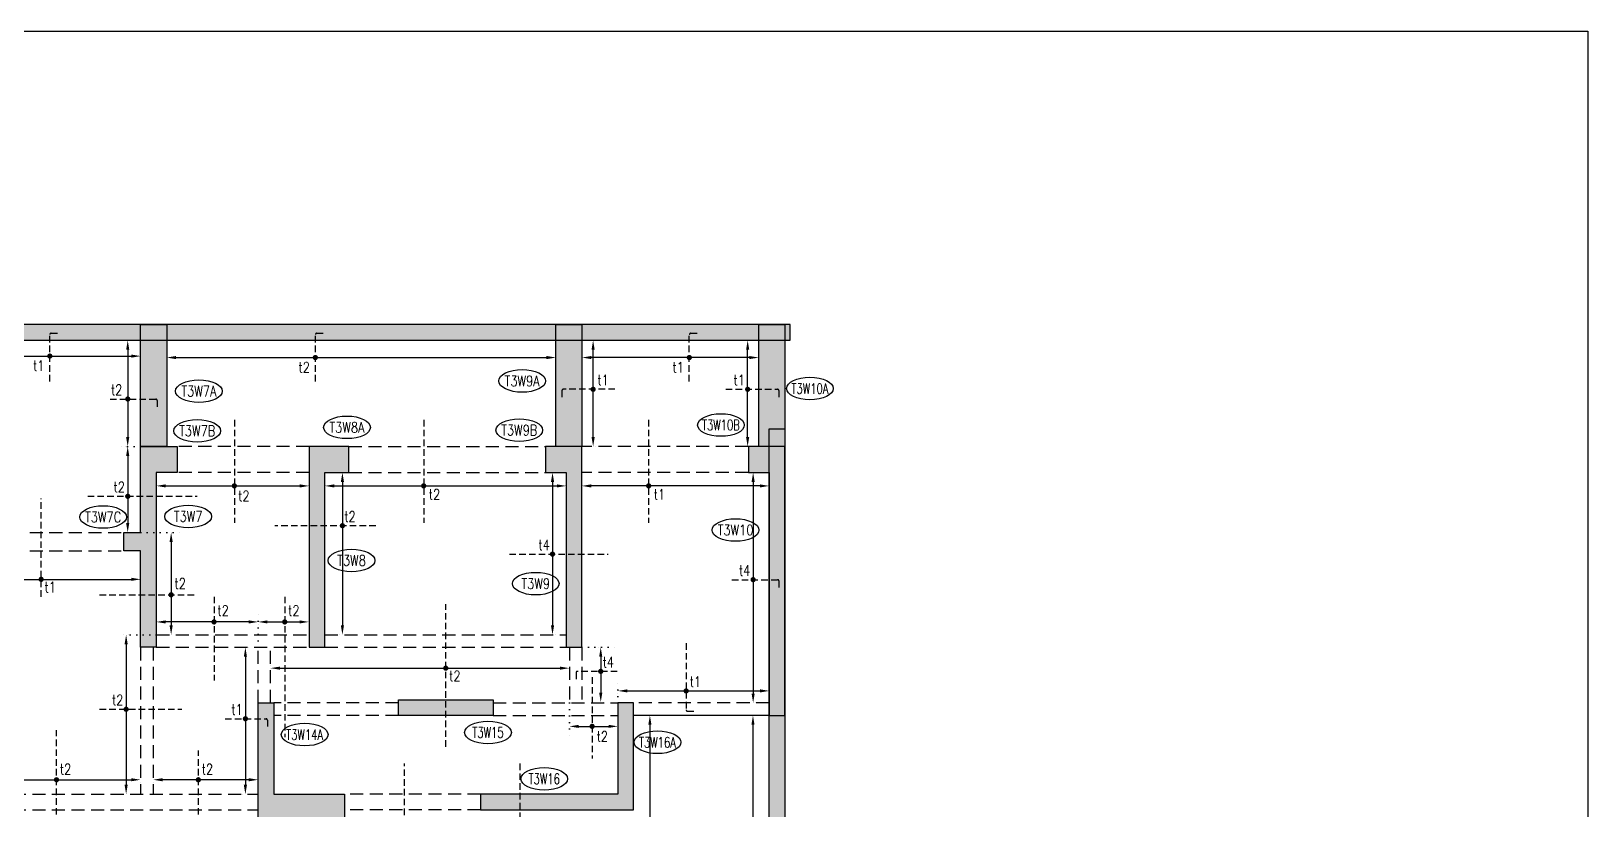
# Model space of a CAD drawing. Header units: millimetres. Extents: x 3096197 to 3311540, y 922944 to 989976.
# Drawn here: x 3134978 to 3164807, y 972487 to 987413 of the extents above; entities that cross this region are included whole.
import ezdxf
from ezdxf.enums import TextEntityAlignment as Align

# ---------------------------------------------------------------- set-up
doc = ezdxf.new("R2010")
doc.units = ezdxf.units.MM
doc.header["$LTSCALE"] = 100
doc.header["$MEASUREMENT"] = 0
doc.linetypes.add('DOT', pattern=[0.25, 0, -0.25])
doc.linetypes.add('HIDDEN', pattern=[0.375, 0.25, -0.125])
for name, color, linetype in [('bar text', 3, 'Continuous'), ('BEAM', 3, 'Continuous'), ('COL', 6, 'Continuous'), ('col solid', 20, 'Continuous'), ('COL-NO TOWR-T3', 8, 'Continuous'), ('DONUT', 9, 'Continuous'), ('DOTED LINE', 7, 'Continuous'), ('POD BEAM', 3, 'Continuous'), ('PODIUM COL', 6, 'Continuous'), ('REINF-RENGE', 9, 'Continuous'), ('RET. WALL', 6, 'Continuous'), ('TOP REINF.-Y DIR', 1, 'HIDDEN')]:
    doc.layers.add(name, color=color, linetype=linetype)
doc.layers.add('RET. WALL HATCH', color=40, linetype='Continuous', lineweight=15)
doc.styles.add('romance', font='romans.shx')
doc.styles.add('ROMANS', font='romans.shx', dxfattribs={"width": 0.8})
doc.styles.add('RS', font='romans.shx', dxfattribs={"width": 0.8})
doc.dimstyles.new('100T', dxfattribs={"dimtxt": 200, "dimasz": 180, "dimexe": 50, "dimexo": 50, "dimgap": 75, "dimtad": 1, "dimdec": 0, "dimzin": 0, "dimdsep": 46, "dimtxsty": 'romance', "dimcen": 0.09, "dimdle": 150, "dimclrd": 11, "dimclre": 11, "dimclrt": 2, "dimadec": 0, "dimazin": 0, "dimtfac": 1, "dimtdec": 0, "dimtofl": 0, "dimtmove": 0, "dimatfit": 3, "dimfxl": 1, "dimtolj": 1, "dimtzin": 0, "dimarcsym": 0})

# ---------------------------------------------------------------- blocks, each defined once
blk = doc.blocks.new('T3 TUMMY BASE')
at = {"layer": 'col solid'}
h = blk.add_hatch(color=8, dxfattribs=at)
h.dxf.hatch_style = 1
h.paths.add_polyline_path([(3137076, 979452), (3137076, 981787), (3137576, 981787), (3137576, 979452)])
h = blk.add_hatch(color=8, dxfattribs=at)
h.dxf.hatch_style = 1
h.paths.add_polyline_path([(3145032, 979452), (3145032, 981787), (3145532, 981787), (3145532, 979452)])
h = blk.add_hatch(color=8, dxfattribs=at)
h.dxf.hatch_style = 1
h.paths.add_polyline_path([(3148921, 979452), (3148921, 981787), (3149421, 981787), (3149421, 979452)])
h = blk.add_hatch(color=8, dxfattribs=at)
h.dxf.hatch_style = 1
h.paths.add_polyline_path([(3137376, 975602), (3137076, 975602), (3137076, 977452), (3136751, 977452), (3136751, 977802), (3137076, 977802), (3137076, 979452), (3137776, 979452), (3137776, 978952), (3137376, 978952)])
h = blk.add_hatch(color=8, dxfattribs=at)
h.dxf.hatch_style = 1
h.paths.add_polyline_path([(3140606, 975602), (3140606, 978952), (3141066, 978952), (3141066, 979452), (3140306, 979452), (3140306, 975602)])
h = blk.add_hatch(color=8, dxfattribs=at)
h.dxf.hatch_style = 1
h.paths.add_polyline_path([(3145531, 975602), (3145531, 979452), (3144831, 979452), (3144831, 978952), (3145231, 978952), (3145231, 975602)])
h = blk.add_hatch(color=8, dxfattribs=at)
h.dxf.hatch_style = 1
h.paths.add_polyline_path([(3149121, 978952), (3149121, 974297), (3149421, 974297), (3149421, 979452), (3148721, 979452), (3148721, 978952)])
h = blk.add_hatch(color=8, dxfattribs=at)
h.dxf.hatch_style = 1
h.paths.add_polyline_path([(3139626, 972787), (3140981, 972787), (3140981, 972137), (3139326, 972137), (3139326, 974537), (3139626, 974537)])
h = blk.add_hatch(color=8, dxfattribs=at)
h.dxf.hatch_style = 1
h.paths.add_polyline_path([(3142016, 974297), (3142016, 974597), (3143831, 974597), (3143831, 974297)])
h = blk.add_hatch(color=8, dxfattribs=at)
h.dxf.hatch_style = 1
h.paths.add_polyline_path([(3143591, 972487), (3146521, 972487), (3146521, 974537), (3146221, 974537), (3146221, 972787), (3143591, 972787)])
at = {"layer": 'RET. WALL HATCH'}
h = blk.add_hatch(color=8, dxfattribs=at)
h.dxf.hatch_style = 1
h.paths.add_polyline_path([(3149521, 981787), (3133876, 981787), (3133876, 981487), (3149521, 981487)])
h = blk.add_hatch(color=8, dxfattribs=at)
h.dxf.hatch_style = 1
h.paths.add_polyline_path([(3149421, 979787), (3149421, 961682), (3149121, 961682), (3149121, 979787)])
at = {"layer": 'BEAM', "color": 8, "linetype": 'HIDDEN', "ltscale": 10}
for p, q in [((3140306, 979452), (3137776, 979452, 0)), ((3141066, 979452, 0), (3144831, 979452, 0)), ((3148721, 979452, 0), (3145531, 979452, 0)), ((3140306, 978952), (3137776, 978952, 0)), ((3141066, 978952, 0), (3144831, 978952, 0)), ((3148721, 978952, 0), (3145531, 978952, 0)), ((3134201, 977802, 0), (3136751, 977802, 0)), ((3134201, 977452, 0), (3136751, 977452, 0)), ((3137376, 975842, 0), (3140306, 975842, 0)), ((3140606, 975842, 0), (3145231, 975842, 0)), ((3137076, 975602), (3137076, 972787, 0)), ((3137316, 975602), (3137316, 972787, 0)), ((3137376, 975602), (3140306, 975602)), ((3139326, 974537, 0), (3139326, 975602, 0)), ((3139566, 974537, 0), (3139566, 975602, 0)), ((3140606, 975602, 0), (3145232, 975602)), ((3145291, 975602, 0), (3145291, 974537, 0)), ((3145531, 975602, 0), (3145531, 974537, 0)), ((3142016, 974537, 0), (3139626, 974537)), ((3143831, 974537, 0), (3146221, 974537)), ((3149121, 974537, 0), (3146521, 974537, 0)), ((3142016, 974297, 0), (3139626, 974297, 0)), ((3143831, 974297, 0), (3146221, 974297, 0)), ((3133876, 972787, 0), (3139326, 972787, 0)), ((3143591, 972787, 0), (3140981, 972787, 0)), ((3133876, 972487, 0), (3139326, 972487, 0))]:
    blk.add_line(p, q, dxfattribs=at)
at = {"layer": 'BEAM', "color": 8}
blk.add_line((3149121, 974297, 0), (3146521, 974297, 0), dxfattribs=at)
at = {"layer": 'COL', "color": 8, "elevation": 0}
for points in [[(3137076, 979452), (3137076, 981787), (3137576, 981787), (3137576, 979452)], [(3145032, 979452), (3145032, 981787), (3145532, 981787), (3145532, 979452)]]:
    blk.add_lwpolyline(points, close=True, dxfattribs=at)
at = {"layer": 'COL', "color": 8}
for points in [[(3137376, 975602), (3137076, 975602), (3137076, 977452), (3136751, 977452), (3136751, 977802), (3137076, 977802), (3137076, 979452), (3137776, 979452), (3137776, 978952), (3137376, 978952)], [(3145531, 975602), (3145531, 979452), (3144831, 979452), (3144831, 978952), (3145231, 978952), (3145231, 975602)], [(3149121, 978952), (3149121, 974297), (3149421, 974297), (3149421, 979452), (3148721, 979452), (3148721, 978952)], [(3139626, 972787), (3140981, 972787), (3140981, 972137), (3139326, 972137), (3139326, 974537), (3139626, 974537)], [(3142016, 974297), (3142016, 974597), (3143831, 974597), (3143831, 974297)], [(3143591, 972487), (3146521, 972487), (3146521, 974537), (3146221, 974537), (3146221, 972787), (3143591, 972787)]]:
    blk.add_lwpolyline(points, close=True, dxfattribs=at)
blk.add_lwpolyline([(3140606, 975602), (3140606, 978952), (3141066, 978952), (3141066, 979452), (3140306, 979452), (3140306, 975602), (3140606, 975602)], dxfattribs=at)
at = {"layer": 'POD BEAM', "color": 8, "linetype": 'HIDDEN', "ltscale": 10}
blk.add_line((3143591, 972487, 0), (3140981, 972487, 0), dxfattribs=at)
at = {"layer": 'PODIUM COL', "color": 8, "elevation": 0}
blk.add_lwpolyline([(3148921, 979452), (3148921, 981787), (3149421, 981787), (3149421, 979452)], close=True, dxfattribs=at)
at = {"layer": 'RET. WALL', "color": 8, "elevation": 0}
for points in [[(3149521, 981787), (3133876, 981787), (3133876, 981487), (3149521, 981487)], [(3149421, 979787), (3149421, 961682), (3149121, 961682), (3149121, 979787)]]:
    blk.add_lwpolyline(points, close=True, dxfattribs=at)
blk = doc.blocks.new('*D2711')
at = {"layer": 'Defpoints', "color": 0, "ltscale": 15, "transparency": 16777216}
for p in [(3133876, 973064), (3137076, 973064), (3137076, 973064)]:
    blk.add_point(p, dxfattribs=at)
at = {"layer": 'REINF-RENGE', "color": 9, "lineweight": -2, "ltscale": 15, "transparency": 16777216}
for p, q in [((3134056, 973064), (3136896, 973064)), ((3133876, 973014), (3133876, 973014)), ((3137076, 973014), (3137076, 973014))]:
    blk.add_line(p, q, dxfattribs=at)
at = {"layer": 'REINF-RENGE', "color": 9, "ltscale": 15, "transparency": 16777216}
for points in [[(3134056, 973094), (3134056, 973034), (3133876, 973064)], [(3136896, 973094), (3136896, 973034), (3137076, 973064)]]:
    blk.add_solid(points, dxfattribs=at)
blk = doc.blocks.new('*D2713')
at = {"layer": 'Defpoints', "color": 0, "ltscale": 15, "transparency": 16777216}
for p in [(3136828, 979452, 0), (3136828, 977802, 0), (3136828, 977802)]:
    blk.add_point(p, dxfattribs=at)
at = {"layer": 'REINF-RENGE', "color": 9, "lineweight": -2, "ltscale": 15, "transparency": 16777216}
for p, q in [((3136778, 979452), (3136778, 979452)), ((3136828, 979272), (3136828, 977982)), ((3136778, 977802), (3136778, 977802))]:
    blk.add_line(p, q, dxfattribs=at)
at = {"layer": 'REINF-RENGE', "color": 9, "ltscale": 15, "transparency": 16777216}
for points in [[(3136798, 979272), (3136858, 979272), (3136828, 979452)], [(3136798, 977982), (3136858, 977982), (3136828, 977802)]]:
    blk.add_solid(points, dxfattribs=at)
blk = doc.blocks.new('*D2714')
at = {"layer": 'Defpoints', "color": 0, "ltscale": 15, "transparency": 16777216}
for p in [(3136828, 981487), (3136828, 979452, 0), (3136828, 979452)]:
    blk.add_point(p, dxfattribs=at)
at = {"layer": 'REINF-RENGE', "color": 9, "lineweight": -2, "ltscale": 15, "transparency": 16777216}
for p, q in [((3136778, 981487), (3136778, 981487)), ((3136828, 981307), (3136828, 979632)), ((3136778, 979452), (3136778, 979452))]:
    blk.add_line(p, q, dxfattribs=at)
at = {"layer": 'REINF-RENGE', "color": 9, "ltscale": 15, "transparency": 16777216}
for points in [[(3136798, 981307), (3136858, 981307), (3136828, 981487)], [(3136798, 979632), (3136858, 979632), (3136828, 979452)]]:
    blk.add_solid(points, dxfattribs=at)
blk = doc.blocks.new('*D2715')
at = {"layer": 'Defpoints', "color": 0, "ltscale": 15, "transparency": 16777216}
for p in [(3133876, 981184), (3137076, 981184), (3137076, 981184)]:
    blk.add_point(p, dxfattribs=at)
at = {"layer": 'REINF-RENGE', "color": 9, "lineweight": -2, "ltscale": 15, "transparency": 16777216}
for p, q in [((3133876, 981134), (3133876, 981134)), ((3134056, 981184), (3136896, 981184)), ((3137076, 981134), (3137076, 981134))]:
    blk.add_line(p, q, dxfattribs=at)
at = {"layer": 'REINF-RENGE', "color": 9, "ltscale": 15, "transparency": 16777216}
for points in [[(3134056, 981214), (3134056, 981154), (3133876, 981184)], [(3136896, 981214), (3136896, 981154), (3137076, 981184)]]:
    blk.add_solid(points, dxfattribs=at)
blk = doc.blocks.new('*D2716')
at = {"layer": 'Defpoints', "color": 0, "ltscale": 15, "transparency": 16777216}
for p in [(3137576, 981156), (3145032, 981156), (3145032, 981156)]:
    blk.add_point(p, dxfattribs=at)
at = {"layer": 'REINF-RENGE', "color": 9, "lineweight": -2, "ltscale": 15, "transparency": 16777216}
for p, q in [((3137756, 981156), (3144852, 981156)), ((3145032, 981106), (3145032, 981106))]:
    blk.add_line(p, q, dxfattribs=at)
at = {"layer": 'REINF-RENGE', "color": 9, "ltscale": 15, "transparency": 16777216}
for points in [[(3137756, 981186), (3137756, 981126), (3137576, 981156)], [(3144852, 981186), (3144852, 981126), (3145032, 981156)]]:
    blk.add_solid(points, dxfattribs=at)
blk = doc.blocks.new('*D2717')
at = {"layer": 'Defpoints', "color": 0, "ltscale": 15, "transparency": 16777216}
for p in [(3137376, 978696), (3140306, 978700), (3140306, 978696)]:
    blk.add_point(p, dxfattribs=at)
at = {"layer": 'REINF-RENGE', "color": 9, "lineweight": -2, "ltscale": 15, "transparency": 16777216}
for p, q in [((3137556, 978696), (3140126, 978696)), ((3140306, 978650), (3140306, 978646))]:
    blk.add_line(p, q, dxfattribs=at)
at = {"layer": 'REINF-RENGE', "color": 9, "ltscale": 15, "transparency": 16777216}
for points in [[(3137556, 978726), (3137556, 978666), (3137376, 978696)], [(3140126, 978726), (3140126, 978666), (3140306, 978696)]]:
    blk.add_solid(points, dxfattribs=at)
blk = doc.blocks.new('*D2718')
at = {"layer": 'Defpoints', "color": 0, "ltscale": 15, "transparency": 16777216}
for p in [(3140606, 978696), (3145231, 978697), (3145231, 978696)]:
    blk.add_point(p, dxfattribs=at)
at = {"layer": 'REINF-RENGE', "color": 9, "lineweight": -2, "ltscale": 15, "transparency": 16777216}
for p, q in [((3140786, 978696), (3145051, 978696)), ((3145231, 978647), (3145231, 978646))]:
    blk.add_line(p, q, dxfattribs=at)
at = {"layer": 'REINF-RENGE', "color": 9, "ltscale": 15, "transparency": 16777216}
for points in [[(3140786, 978726), (3140786, 978666), (3140606, 978696)], [(3145051, 978726), (3145051, 978666), (3145231, 978696)]]:
    blk.add_solid(points, dxfattribs=at)
blk = doc.blocks.new('*D2744')
at = {"layer": 'Defpoints', "color": 0, "ltscale": 15, "transparency": 16777216}
for p in [(3148812, 978952, 0), (3148812, 974537, 0), (3148812, 974537)]:
    blk.add_point(p, dxfattribs=at)
at = {"layer": 'REINF-RENGE', "color": 9, "lineweight": -2, "ltscale": 15, "transparency": 16777216}
for p, q in [((3148762, 978952), (3148762, 978952)), ((3148812, 978772), (3148812, 974717)), ((3148862, 974537), (3148862, 974537))]:
    blk.add_line(p, q, dxfattribs=at)
at = {"layer": 'REINF-RENGE', "color": 9, "ltscale": 15, "transparency": 16777216}
for points in [[(3148782, 978772), (3148842, 978772), (3148812, 978952)], [(3148782, 974717), (3148842, 974717), (3148812, 974537)]]:
    blk.add_solid(points, dxfattribs=at)
blk = doc.blocks.new('*D2745')
at = {"layer": 'Defpoints', "color": 0, "ltscale": 15, "transparency": 16777216}
for p in [(3144968, 978952, 0), (3144968, 975842, 0), (3144968, 975842)]:
    blk.add_point(p, dxfattribs=at)
at = {"layer": 'REINF-RENGE', "color": 9, "lineweight": -2, "ltscale": 15, "transparency": 16777216}
for p, q in [((3144918, 978952), (3144918, 978952)), ((3144968, 978772), (3144968, 976022)), ((3145018, 975842), (3145018, 975842))]:
    blk.add_line(p, q, dxfattribs=at)
at = {"layer": 'REINF-RENGE', "color": 9, "ltscale": 15, "transparency": 16777216}
for points in [[(3144938, 978772), (3144998, 978772), (3144968, 978952)], [(3144938, 976022), (3144998, 976022), (3144968, 975842)]]:
    blk.add_solid(points, dxfattribs=at)
blk = doc.blocks.new('*D2746')
at = {"layer": 'Defpoints', "color": 0, "ltscale": 15, "transparency": 16777216}
for p in [(3140942, 978952, 0), (3140942, 975842, 0), (3140942, 975842)]:
    blk.add_point(p, dxfattribs=at)
at = {"layer": 'REINF-RENGE', "color": 9, "lineweight": -2, "ltscale": 15, "transparency": 16777216}
for p, q in [((3140942, 978772), (3140942, 976022)), ((3140992, 978952), (3140992, 978952)), ((3140892, 975842), (3140892, 975842))]:
    blk.add_line(p, q, dxfattribs=at)
at = {"layer": 'REINF-RENGE', "color": 9, "ltscale": 15, "transparency": 16777216}
for points in [[(3140912, 978772), (3140972, 978772), (3140942, 978952)], [(3140912, 976022), (3140972, 976022), (3140942, 975842)]]:
    blk.add_solid(points, dxfattribs=at)
blk = doc.blocks.new('*D2747')
at = {"layer": 'Defpoints', "color": 0, "ltscale": 15, "transparency": 16777216}
for p in [(3133876, 976905, 1), (3137076, 976905), (3137076, 976905)]:
    blk.add_point(p, dxfattribs=at)
at = {"layer": 'REINF-RENGE', "color": 9, "lineweight": -2, "ltscale": 15, "transparency": 16777216}
for p, q in [((3133876, 976955), (3133876, 976955)), ((3134056, 976905), (3136896, 976905))]:
    blk.add_line(p, q, dxfattribs=at)
at = {"layer": 'REINF-RENGE', "color": 9, "ltscale": 15, "transparency": 16777216}
for points in [[(3134056, 976935), (3134056, 976875), (3133876, 976905)], [(3136896, 976935), (3136896, 976875), (3137076, 976905)]]:
    blk.add_solid(points, dxfattribs=at)
blk = doc.blocks.new('*D2748')
at = {"layer": 'Defpoints', "color": 0, "transparency": 16777216}
for p in [(3139566, 975203), (3145291, 975203), (3145291, 975203)]:
    blk.add_point(p, dxfattribs=at)
at = {"layer": 'REINF-RENGE', "color": 9, "lineweight": -2, "ltscale": 15, "transparency": 16777216}
for p, q in [((3139566, 975253), (3139566, 975253)), ((3139746, 975203), (3145111, 975203)), ((3145291, 975153), (3145291, 975153))]:
    blk.add_line(p, q, dxfattribs=at)
at = {"layer": 'REINF-RENGE', "color": 9, "transparency": 16777216}
for points in [[(3139746, 975233), (3139746, 975173), (3139566, 975203)], [(3145111, 975173), (3145111, 975233), (3145291, 975203)]]:
    blk.add_solid(points, dxfattribs=at)
blk = doc.blocks.new('*D2749')
at = {"layer": 'Defpoints', "color": 0, "ltscale": 15, "transparency": 16777216}
for p in [(3145892, 975602, 0), (3145892, 974552, 0), (3145892, 974552)]:
    blk.add_point(p, dxfattribs=at)
at = {"layer": 'REINF-RENGE', "color": 9, "lineweight": -2, "ltscale": 15, "transparency": 16777216}
for p, q in [((3145842, 975602), (3145842, 975602)), ((3145892, 975422), (3145892, 974732)), ((3145942, 974552), (3145942, 974552))]:
    blk.add_line(p, q, dxfattribs=at)
at = {"layer": 'REINF-RENGE', "color": 9, "ltscale": 15, "transparency": 16777216}
for points in [[(3145862, 975422), (3145922, 975422), (3145892, 975602)], [(3145862, 974732), (3145922, 974732), (3145892, 974552)]]:
    blk.add_solid(points, dxfattribs=at)
blk = doc.blocks.new('*D2751')
at = {"layer": 'Defpoints', "color": 0, "ltscale": 15, "transparency": 16777216}
for p in [(3139083, 975602, 0), (3139083, 972787, 0), (3139083, 972787)]:
    blk.add_point(p, dxfattribs=at)
at = {"layer": 'REINF-RENGE', "color": 9, "lineweight": -2, "ltscale": 15, "transparency": 16777216}
for p, q in [((3139083, 975422), (3139083, 972967)), ((3139133, 975602), (3139133, 975602)), ((3139033, 972787), (3139033, 972787))]:
    blk.add_line(p, q, dxfattribs=at)
at = {"layer": 'REINF-RENGE', "color": 9, "ltscale": 15, "transparency": 16777216}
for points in [[(3139053, 975422), (3139113, 975422), (3139083, 975602)], [(3139053, 972967), (3139113, 972967), (3139083, 972787)]]:
    blk.add_solid(points, dxfattribs=at)
blk = doc.blocks.new('*D2752')
at = {"layer": 'Defpoints', "color": 0, "ltscale": 15, "transparency": 16777216}
for p in [(3137316, 973064), (3137316, 973064), (3139326, 973064)]:
    blk.add_point(p, dxfattribs=at)
at = {"layer": 'REINF-RENGE', "color": 9, "lineweight": -2, "ltscale": 15, "transparency": 16777216}
for p, q in [((3139146, 973064), (3137496, 973064)), ((3137316, 973014), (3137316, 973014)), ((3139326, 973014), (3139326, 973014))]:
    blk.add_line(p, q, dxfattribs=at)
at = {"layer": 'REINF-RENGE', "color": 9, "ltscale": 15, "transparency": 16777216}
for points in [[(3137496, 973094), (3137496, 973034), (3137316, 973064)], [(3139146, 973094), (3139146, 973034), (3139326, 973064)]]:
    blk.add_solid(points, dxfattribs=at)
blk = doc.blocks.new('*D2753')
at = {"layer": 'Defpoints', "color": 0, "ltscale": 15, "transparency": 16777216}
for p in [(3136798, 975842, 0), (3136798, 972787, 0), (3136798, 972787)]:
    blk.add_point(p, dxfattribs=at)
at = {"layer": 'REINF-RENGE', "color": 9, "lineweight": -2, "ltscale": 15, "transparency": 16777216}
for p, q in [((3136848, 975842), (3136848, 975842)), ((3136798, 975662), (3136798, 972967)), ((3136748, 972787), (3136748, 972787))]:
    blk.add_line(p, q, dxfattribs=at)
at = {"layer": 'REINF-RENGE', "color": 9, "ltscale": 15, "transparency": 16777216}
for points in [[(3136768, 975662), (3136828, 975662), (3136798, 975842)], [(3136768, 972967), (3136828, 972967), (3136798, 972787)]]:
    blk.add_solid(points, dxfattribs=at)
blk = doc.blocks.new('*D2754')
at = {"layer": 'Defpoints', "color": 0, "ltscale": 15, "transparency": 16777216}
for p in [(3137660, 977802, 0), (3137660, 975842, 0), (3137660, 975842)]:
    blk.add_point(p, dxfattribs=at)
at = {"layer": 'REINF-RENGE', "color": 9, "lineweight": -2, "ltscale": 15, "transparency": 16777216}
for p, q in [((3137660, 977622), (3137660, 976022)), ((3137710, 977802), (3137710, 977802)), ((3137610, 975842), (3137610, 975842))]:
    blk.add_line(p, q, dxfattribs=at)
at = {"layer": 'REINF-RENGE', "color": 9, "ltscale": 15, "transparency": 16777216}
for points in [[(3137630, 977622), (3137690, 977622), (3137660, 977802)], [(3137630, 976022), (3137690, 976022), (3137660, 975842)]]:
    blk.add_solid(points, dxfattribs=at)
blk = doc.blocks.new('*D2755')
at = {"layer": 'Defpoints', "color": 0, "ltscale": 15, "transparency": 16777216}
for p in [(3137376, 976089), (3137376, 976089), (3139326, 976089)]:
    blk.add_point(p, dxfattribs=at)
at = {"layer": 'REINF-RENGE', "color": 9, "lineweight": -2, "ltscale": 15, "transparency": 16777216}
for p, q in [((3137376, 976039), (3137376, 976039)), ((3139146, 976089), (3137556, 976089)), ((3139326, 976039), (3139326, 976039))]:
    blk.add_line(p, q, dxfattribs=at)
at = {"layer": 'REINF-RENGE', "color": 9, "ltscale": 15, "transparency": 16777216}
for points in [[(3137556, 976119), (3137556, 976059), (3137376, 976089)], [(3139146, 976119), (3139146, 976059), (3139326, 976089)]]:
    blk.add_solid(points, dxfattribs=at)
blk = doc.blocks.new('*D2756')
at = {"layer": 'Defpoints', "color": 0, "ltscale": 15, "transparency": 16777216}
for p in [(3139326, 976089), (3140301, 976089), (3140301, 976089)]:
    blk.add_point(p, dxfattribs=at)
at = {"layer": 'REINF-RENGE', "color": 9, "lineweight": -2, "ltscale": 15, "transparency": 16777216}
for p, q in [((3139326, 976039), (3139326, 976039)), ((3139506, 976089), (3140121, 976089)), ((3140301, 976039), (3140301, 976039))]:
    blk.add_line(p, q, dxfattribs=at)
at = {"layer": 'REINF-RENGE', "color": 9, "ltscale": 15, "transparency": 16777216}
for points in [[(3139506, 976119), (3139506, 976059), (3139326, 976089)], [(3140121, 976119), (3140121, 976059), (3140301, 976089)]]:
    blk.add_solid(points, dxfattribs=at)
blk = doc.blocks.new('*D2757')
at = {"layer": 'Defpoints', "color": 0, "ltscale": 15, "transparency": 16777216}
for p in [(3145532, 981156), (3145532, 981156), (3148921, 981156)]:
    blk.add_point(p, dxfattribs=at)
at = {"layer": 'REINF-RENGE', "color": 9, "lineweight": -2, "ltscale": 15, "transparency": 16777216}
for p, q in [((3145532, 981106), (3145532, 981106)), ((3148741, 981156), (3145712, 981156)), ((3148921, 981106), (3148921, 981106))]:
    blk.add_line(p, q, dxfattribs=at)
at = {"layer": 'REINF-RENGE', "color": 9, "ltscale": 15, "transparency": 16777216}
for points in [[(3145712, 981186), (3145712, 981126), (3145532, 981156)], [(3148741, 981186), (3148741, 981126), (3148921, 981156)]]:
    blk.add_solid(points, dxfattribs=at)
blk = doc.blocks.new('*D2758')
at = {"layer": 'Defpoints', "color": 0, "ltscale": 15, "transparency": 16777216}
for p in [(3145531, 978697), (3145531, 978696), (3149121, 978696)]:
    blk.add_point(p, dxfattribs=at)
at = {"layer": 'REINF-RENGE', "color": 9, "lineweight": -2, "ltscale": 15, "transparency": 16777216}
for p, q in [((3145531, 978647), (3145531, 978646)), ((3148941, 978696), (3145711, 978696)), ((3149121, 978646), (3149121, 978646))]:
    blk.add_line(p, q, dxfattribs=at)
at = {"layer": 'REINF-RENGE', "color": 9, "ltscale": 15, "transparency": 16777216}
for points in [[(3145711, 978726), (3145711, 978666), (3145531, 978696)], [(3148941, 978726), (3148941, 978666), (3149121, 978696)]]:
    blk.add_solid(points, dxfattribs=at)
blk = doc.blocks.new('*D2759')
at = {"layer": 'Defpoints', "color": 0, "ltscale": 15, "transparency": 16777216}
for p in [(3146221, 974767), (3149121, 974767), (3149121, 974767)]:
    blk.add_point(p, dxfattribs=at)
at = {"layer": 'REINF-RENGE', "color": 9, "lineweight": -2, "ltscale": 15, "transparency": 16777216}
for p, q in [((3146221, 974717), (3146221, 974717)), ((3146401, 974767), (3148941, 974767)), ((3149121, 974817), (3149121, 974817))]:
    blk.add_line(p, q, dxfattribs=at)
at = {"layer": 'REINF-RENGE', "color": 9, "ltscale": 15, "transparency": 16777216}
for points in [[(3146401, 974797), (3146401, 974737), (3146221, 974767)], [(3148941, 974797), (3148941, 974737), (3149121, 974767)]]:
    blk.add_solid(points, dxfattribs=at)
blk = doc.blocks.new('*D2760')
at = {"layer": 'Defpoints', "color": 0, "ltscale": 15, "transparency": 16777216}
for p in [(3145291, 974087), (3146221, 974087), (3146221, 974087)]:
    blk.add_point(p, dxfattribs=at)
at = {"layer": 'REINF-RENGE', "color": 9, "lineweight": -2, "ltscale": 15, "transparency": 16777216}
for p, q in [((3145291, 974137), (3145291, 974137)), ((3145471, 974087), (3146041, 974087)), ((3146221, 974137), (3146221, 974137))]:
    blk.add_line(p, q, dxfattribs=at)
at = {"layer": 'REINF-RENGE', "color": 9, "ltscale": 15, "transparency": 16777216}
for points in [[(3145471, 974117), (3145471, 974057), (3145291, 974087)], [(3146041, 974117), (3146041, 974057), (3146221, 974087)]]:
    blk.add_solid(points, dxfattribs=at)
blk = doc.blocks.new('*D2761')
at = {"layer": 'Defpoints', "color": 0, "ltscale": 15, "transparency": 16777216}
for p in [(3146834, 974297, 0), (3146834, 971186, 0), (3146834, 971186)]:
    blk.add_point(p, dxfattribs=at)
at = {"layer": 'REINF-RENGE', "color": 9, "lineweight": -2, "ltscale": 15, "transparency": 16777216}
for p, q in [((3146884, 974297), (3146884, 974297)), ((3146834, 974117), (3146834, 971366)), ((3146884, 971186), (3146884, 971186))]:
    blk.add_line(p, q, dxfattribs=at)
at = {"layer": 'REINF-RENGE', "color": 9, "ltscale": 15, "transparency": 16777216}
for points in [[(3146804, 974117), (3146864, 974117), (3146834, 974297)], [(3146804, 971366), (3146864, 971366), (3146834, 971186)]]:
    blk.add_solid(points, dxfattribs=at)
blk = doc.blocks.new('*D2768')
at = {"layer": 'Defpoints', "color": 0, "ltscale": 15, "transparency": 16777216}
for p in [(3148809, 974297, 0), (3148809, 965637, 0), (3148809, 965637)]:
    blk.add_point(p, dxfattribs=at)
at = {"layer": 'REINF-RENGE', "color": 9, "lineweight": -2, "ltscale": 15, "transparency": 16777216}
for p, q in [((3148759, 974297), (3148759, 974297)), ((3148809, 974117), (3148809, 965817)), ((3148859, 965637), (3148859, 965637))]:
    blk.add_line(p, q, dxfattribs=at)
at = {"layer": 'REINF-RENGE', "color": 9, "ltscale": 15, "transparency": 16777216}
for points in [[(3148779, 974117), (3148839, 974117), (3148809, 974297)], [(3148779, 965817), (3148839, 965817), (3148809, 965637)]]:
    blk.add_solid(points, dxfattribs=at)
blk = doc.blocks.new('A$C08c7907b')
at = {"layer": 'COL-NO TOWR-T3', "color": 8}
blk.add_ellipse((-503, 194, 0), major_axis=(448, 0), ratio=0.482829, dxfattribs=at)
at = {"layer": 'COL-NO TOWR-T3', "color": 3, "style": 'ROMANS', "width": 0.8}
blk.add_attdef('12345', text='', height=200, dxfattribs=at).set_placement((-503, 194, 0), align=Align.MIDDLE_CENTER)
blk = doc.blocks.new('*D2792')
at = {"layer": 'Defpoints', "color": 0, "ltscale": 15, "transparency": 16777216}
for p in [(3148707, 981487, 0), (3148707, 981487), (3148707, 979452, 0)]:
    blk.add_point(p, dxfattribs=at)
at = {"layer": 'REINF-RENGE', "color": 9, "lineweight": -2, "ltscale": 15, "transparency": 16777216}
for p, q in [((3148657, 981487), (3148657, 981487)), ((3148707, 979632), (3148707, 981307)), ((3148657, 979452), (3148657, 979452))]:
    blk.add_line(p, q, dxfattribs=at)
at = {"layer": 'REINF-RENGE', "color": 9, "ltscale": 15, "transparency": 16777216}
for points in [[(3148677, 981307), (3148737, 981307), (3148707, 981487)], [(3148677, 979632), (3148737, 979632), (3148707, 979452)]]:
    blk.add_solid(points, dxfattribs=at)
blk = doc.blocks.new('*D2793')
at = {"layer": 'Defpoints', "color": 0, "ltscale": 15, "transparency": 16777216}
for p in [(3145746, 981487, 0), (3145746, 981487), (3145746, 979452, 0)]:
    blk.add_point(p, dxfattribs=at)
at = {"layer": 'REINF-RENGE', "color": 9, "lineweight": -2, "ltscale": 15, "transparency": 16777216}
for p, q in [((3145796, 981487), (3145796, 981487)), ((3145746, 979632), (3145746, 981307)), ((3145796, 979452), (3145796, 979452))]:
    blk.add_line(p, q, dxfattribs=at)
at = {"layer": 'REINF-RENGE', "color": 9, "ltscale": 15, "transparency": 16777216}
for points in [[(3145716, 981307), (3145776, 981307), (3145746, 981487)], [(3145716, 979632), (3145776, 979632), (3145746, 979452)]]:
    blk.add_solid(points, dxfattribs=at)

msp = doc.modelspace()

# ---------------------------------------------------------------- linework, layer by layer
at = {"layer": 'DONUT', "const_width": 50}
for points, elevation in [([(3135335.9, 981159.3, 1), (3135335.9, 981209.3, 1)], 0.2), ([(3140423.4, 981131.5, 1), (3140423.4, 981181.5, 1)], 0.4), ([(3147589.5, 981131.5, 1), (3147589.5, 981181.5, 1)], 0.4), ([(3145770.9, 980547.2, -1), (3145720.9, 980547.2, -1)], -0.5), ([(3148682, 980547.2, 1), (3148732, 980547.2, 1)], -0.5), ([(3136803.4, 980361, 1), (3136853.4, 980361, 1)], -1.9), ([(3138871.4, 978721.4, -1), (3138871.4, 978671.4, -1)], 0.5), ([(3142499.2, 978721.4, -1), (3142499.2, 978671.4, -1)], 0.5), ([(3146809.8, 978721.4, -1), (3146809.8, 978671.4, -1)], 0.5), ([(3136803.4, 978496.7, 1), (3136853.4, 978496.7, 1)], -1.5), ([(3140966.7, 977933.1, -1), (3140916.7, 977933.1, -1)], -0.5), ([(3144942.7, 977388.5, 1), (3144992.7, 977388.5, 1)], 0.3), ([(3135169.7, 976880.3, 1), (3135169.7, 976930.3, 1)], -0.5), ([(3148786.7, 976898.4, 1), (3148836.7, 976898.4, 1)], -0.5), ([(3137660.4, 976583.5, 1), (3137660.4, 976633.5, 1)], -0.5), ([(3142922.4, 975177.6, 1), (3142922.4, 975227.6, 1)], -0.5), ([(3145916.6, 975141.3, -1), (3145866.6, 975141.3, -1)], -0.5), ([(3147528.5, 974791.6, -1), (3147528.5, 974741.6, -1)], 0.6), ([(3136772.6, 974415.3, 1), (3136822.6, 974415.3, 1)], 0), ([(3139058.1, 974233.3, 1), (3139108.1, 974233.3, 1)], 0.7), ([(3135463.7, 973038.8, 1), (3135463.7, 973088.8, 1)], 1.2), ([(3138181.3, 973038.8, 1), (3138181.3, 973088.8, 1)], 1.2)]:
    msp.add_lwpolyline(points, format="xyb", close=True, dxfattribs=dict(at, elevation=elevation))
for points in [[(3138482.3, 976063.8, 1), (3138482.3, 976113.8, 1)], [(3139837.1, 976063.8, 1), (3139837.1, 976113.8, 1)], [(3145752.4, 974087.5, -1), (3145702.4, 974087.5, -1)]]:
    msp.add_lwpolyline(points, format="xyb", close=True, dxfattribs=at)
at = {"layer": 'DOTED LINE', "linetype": 'DOT', "ltscale": 5}
for p, q in [((3137576.4, 979452.2), (3136577.4, 979452.2)), ((3137076.4, 977802.2), (3137842.6, 977802.2)), ((3139326.3, 975602.2, 0.3), (3139326.3, 976252.7, 0.3)), ((3137376.3, 975842.2), (3136715.5, 975842.2)), ((3145531.3, 975602.2), (3146169.5, 975602.2)), ((3146221.3, 974537.2), (3146221.3, 974939.9)), ((3145291.3, 974537.2, 0.3), (3145291.3, 973874.4, 0.3))]:
    msp.add_line(p, q, dxfattribs=at)
at = {"layer": 'RET. WALL'}
msp.add_lwpolyline([(3096196.7, 987412.6), (3164806.8, 987412.6), (3164806.8, 930706.9), (3096196.7, 930706.9)], close=True, dxfattribs=at)
at = {"layer": 'TOP REINF.-Y DIR', "ltscale": 5}
msp.add_line((3144344.3, 973373.8), (3144344.3, 969982), dxfattribs=at)
for points, elevation in [([(3135335.9, 980697.3), (3135335.9, 981596.1, -0.4142136), (3135360.9, 981621.1), (3135485.9, 981621.1)], 0.2), ([(3140423.4, 980697.3), (3140423.4, 981596.1, -0.4142136), (3140448.4, 981621.1), (3140573.4, 981621.1)], 0.4), ([(3147589.5, 980697.3), (3147589.5, 981596.1, -0.4142136), (3147614.5, 981621.1), (3147739.5, 981621.1)], 0.4), ([(3146164.7, 980547.2), (3145172.5, 980547.2, 0.4142136), (3145147.5, 980522.2), (3145147.5, 980397.2)], -0.5), ([(3148288.2, 980547.2), (3149280.4, 980547.2, -0.4142136), (3149305.4, 980522.2), (3149305.4, 980397.2)], -0.5), ([(3136490, 980361), (3137365.4, 980361, -0.4142136), (3137390.4, 980336), (3137390.4, 980211)], -1.9), ([(3148405, 976898.4), (3149280.4, 976898.4, -0.4142136), (3149305.4, 976873.4), (3149305.4, 976748.4)], -0.5), ([(3147528.5, 975680.6), (3147528.5, 974404.5, 0.4142136), (3147553.5, 974379.5), (3147678.5, 974379.5)], 0.2), ([(3146207.3, 975141.3), (3145444.1, 975141.3, 0.4142136), (3145419.1, 975116.3), (3145419.1, 974991.3)], -0.5), ([(3138693.3, 974233.3), (3139478.6, 974233.3, -0.4142136), (3139503.6, 974208.3), (3139503.6, 974083.3)], 0.7)]:
    msp.add_lwpolyline(points, format="xyb", dxfattribs=dict(at, elevation=elevation))
for points, elevation in [([(3138871.4, 979960), (3138871.4, 977986.2)], 0.5), ([(3142499.2, 979960), (3142499.2, 977986.2)], 0.5), ([(3146809.8, 979960), (3146809.8, 977986.2)], 0.5), ([(3135169.7, 976570), (3135169.7, 978457.5)], -0.5), ([(3136061, 978496.7), (3138161.1, 978496.7)], -1.5), ([(3141582.3, 977933.1), (3139644.5, 977933.1)], -0.5), ([(3144142.4, 977388.5), (3146034.2, 977388.5)], 0.3), ([(3142922.4, 973697.4), (3142922.4, 976426.9)], -0.5), ([(3135463.7, 972021.2), (3135463.7, 974014.1)], 1.2), ([(3138181.3, 972021.2), (3138181.3, 973621.6)], 1.2), ([(3142129.3, 969950.2), (3142129.3, 973373)], -0.5)]:
    msp.add_lwpolyline(points, dxfattribs=dict(at, elevation=elevation))
for points in [[(3136287.6, 976608.5), (3138139.2, 976608.5)], [(3138482.3, 976572.2), (3138482.3, 974966.3)], [(3139837.1, 976572.2), (3139837.1, 973881.9)], [(3145727.4, 975029), (3145727.4, 973468.6)], [(3136287.6, 974415.3), (3137862.2, 974415.3)]]:
    msp.add_lwpolyline(points, dxfattribs=at)

# ---------------------------------------------------------------- block references
msp.add_blockref('T3 TUMMY BASE', (0, 0))
at = {"layer": 'COL-NO TOWR-T3'}
for p, values in [((3144889, 980513.7, 0), {'12345': 'T3W9A'}), ((3138695.2, 980317.5, 0), {'12345': 'T3W7A'}), ((3138662.9, 979556.6, 0), {'12345': 'T3W7B'}), ((3141532.7, 979624.1, 0), {'12345': 'T3W8A'}), ((3144834.2, 979571.1, 0), {'12345': 'T3W9B'}), ((3136859.9, 977906, 0), {'12345': 'T3W7C'}), ((3138489.8, 977915.9, 0.3), {'12345': 'T3W7'}), ((3148977.9, 977656.2, 0), {'12345': 'T3W10'}), ((3141620.3, 977073.2, 0), {'12345': 'T3W8'}), ((3145149.9, 976629, 0), {'12345': 'T3W9'})]:
    msp.add_blockref('A$C08c7907b', p, dxfattribs=at).add_auto_attribs(values)
ref = msp.add_blockref('A$C08c7907b', (3150403.7, 980367.5, 0), dxfattribs=at)
ref.add_attrib('12345', 'T3W10A', dxfattribs={"color": 3, "height": 200, "style": 'ROMANS', "width": 0.7}).set_placement((3149900.5, 980561.4), align=Align.MIDDLE_CENTER)
ref = msp.add_blockref('A$C08c7907b', (3148698.4, 979668.6, -0.4), dxfattribs=at)
ref.add_attrib('12345', 'T3W10B', dxfattribs={"color": 3, "height": 200, "style": 'ROMANS', "width": 0.7}).set_placement((3148195.3, 979862.5, -0.4), align=Align.MIDDLE_CENTER)
ref = msp.add_blockref('A$C08c7907b', (3140721.2, 973735.2, 0), dxfattribs=at)
ref.add_attrib('12345', 'T3W14A', dxfattribs={"color": 3, "height": 200, "style": 'ROMANS', "width": 0.7}).set_placement((3140218, 973929), align=Align.MIDDLE_CENTER)
ref = msp.add_blockref('A$C08c7907b', (3144234.5, 973776.7, 0), dxfattribs=at)
ref.add_attrib('12345', 'T3W15', dxfattribs={"color": 3, "height": 200, "style": 'ROMANS', "width": 0.7}).set_placement((3143731.4, 973970.5), align=Align.MIDDLE_CENTER)
ref = msp.add_blockref('A$C08c7907b', (3147482.1, 973588.1, 0), dxfattribs=at)
ref.add_attrib('12345', 'T3W16A', dxfattribs={"color": 3, "height": 200, "style": 'ROMANS', "width": 0.7}).set_placement((3146979, 973782), align=Align.MIDDLE_CENTER)
ref = msp.add_blockref('A$C08c7907b', (3145313, 972888.5, 0), dxfattribs=at)
ref.add_attrib('12345', 'T3W16', dxfattribs={"color": 3, "height": 200, "style": 'ROMANS', "width": 0.7}).set_placement((3144809.9, 973082.4), align=Align.MIDDLE_CENTER)

# ---------------------------------------------------------------- texts
at = {"layer": 'bar text', "color": 3, "style": 'RS', "width": 0.8}
for s, p in [('t1', (3135013.3, 980900.3, 0.2)), ('t2', (3140100.9, 980867.8, 0.4)), ('t1', (3145827.2, 980624.1, 0)), ('t1', (3147267, 980867.8, 0.4)), ('t1', (3148435.2, 980624.1, 0)), ('t2', (3136505.8, 980437.9, -1.5)), ('t2', (3136556.6, 978573.6, -1)), ('t2', (3138944.5, 978404.4, 0.5)), ('t2', (3142595.9, 978432.7, 0.5)), ('t1', (3146906.6, 978432.7, 0.5)), ('t2', (3140977.3, 978010, 0)), ('t4', (3144695.9, 977465.4, 0.7)), ('t2', (3137723.9, 976726.3, -0.5)), ('t4', (3148539.9, 976975.3, 0)), ('t1', (3135233.2, 976654.5, -0.5)), ('t2', (3138545.7, 976206.6, 0)), ('t2', (3139900.6, 976206.6, 0)), ('t2', (3142985.8, 974951.8, -0.5)), ('t4', (3145927.2, 975218.2, -0.1)), ('t2', (3136525.8, 974492.2, 0.5)), ('t1', (3138811.3, 974310.2, 1.2)), ('t2', (3145812.5, 973794.7)), ('t2', (3135527.1, 973167, 1.2)), ('t2', (3138244.8, 973167, 1.2))]:
    msp.add_text(s, height=200, dxfattribs=at).set_placement(p)
msp.add_text('t1', height=200, rotation=359.99932, dxfattribs=at).set_placement((3147595.6, 974843.6, 0.6))

# ---------------------------------------------------------------- dimensions: what is measured, and where the dimension line sits
at = {"layer": 'REINF-RENGE', "ltscale": 15}
for base, p1, p2, angle, picture, middle in [((3136828.4, 979452.2, -2.4), (3136828.4, 981487.2, -2.4), (3136828.4, 979452.2, -1.9), 90, '*D2714', (3136828.4, 980469.7, -2.4)), ((3145745.9, 981487.3, -0.5), (3145745.9, 979452.2, 0), (3145745.9, 981487.3, 0), 270, '*D2793', (3145745.9, 980469.7, -0.5)), ((3148707, 981487.3, -0.5), (3148707, 979452.2, 0), (3148707, 981487.3, 0), 270, '*D2792', (3148707, 980469.7, -0.5)), ((3137076.4, 981184.2, -0.3), (3133876.4, 981184.3, -0.3), (3137076.4, 981184.3, -0.3), 180, '*D2715', (3135476.4, 981184.2, -0.3)), ((3145031.5, 981156.5, 0), (3137576.4, 981156.5, 0), (3145031.5, 981156.5, 0), 180, '*D2716', (3141303.9, 981156.5, 0)), ((3145531.5, 981156.5, 0), (3148921.4, 981156.5, 0), (3145531.5, 981156.5, 0), 0, '*D2757', (3147226.4, 981156.5, 0)), ((3136828.4, 977802.2, -1.9), (3136828.4, 979452.2, -1.5), (3136828.4, 977802.2, -1.5), 90, '*D2713', (3136828.4, 978627.2, -1.9)), ((3140306.3, 978696.4), (3137376.4, 978696.4), (3140306.3, 978700.3), 180, '*D2717', (3138841.3, 978696.4)), ((3145231.3, 978696.4), (3140606.3, 978696.4), (3145231.3, 978696.5), 180, '*D2718', (3142918.8, 978696.4)), ((3140941.7, 975842.2, -1), (3140941.7, 978952.2, -0.5), (3140941.7, 975842.2, -0.5), 90, '*D2746', (3140941.7, 977397.2, -1)), ((3144967.7, 975842.2, -0.2), (3144967.7, 978952.2, 0.3), (3144967.7, 975842.2, 0.3), 90, '*D2745', (3144967.7, 977397.2, -0.2)), ((3145531.3, 978696.4), (3149121.3, 978696.4), (3145531.3, 978696.5), 0, '*D2758', (3147326.3, 978696.4)), ((3148811.7, 974537.2, -0.5), (3148811.7, 978952.2), (3148811.7, 974537.2), 90, '*D2744', (3148811.7, 976744.7, -0.5)), ((3137660.4, 975842.2, -0.5), (3137660.4, 977802.2), (3137660.4, 975842.2), 90, '*D2754', (3137660.4, 976822.2, -0.5)), ((3137076.4, 976905.3, -1), (3133876.4, 976905.3, -0.3), (3137076.4, 976905.3, -1), 180, '*D2747', (3135476.4, 976905.3, -1)), ((3140301.3, 976088.8), (3139326.3, 976088.8), (3140301.3, 976088.8), 180, '*D2756', (3139813.8, 976088.8)), ((3136797.6, 972787.2, -0.5), (3136797.6, 975842.2), (3136797.7, 972787.2), 90, '*D2753', (3136797.6, 974314.7, -0.5)), ((3139083.1, 972787.2, 0.2), (3139083.1, 975602.2, 0.7), (3139083.2, 972787.2, 0.7), 90, '*D2751', (3139083.1, 974194.7, 0.2)), ((3145891.6, 974552.1, -1), (3145892, 975602.1, -0.5), (3145891.5, 974552.1, -0.5), 90, '*D2749', (3145891.6, 975077.1, -1)), ((3145291.3, 975202.6, -1), (3139566.3, 975202.6, -1), (3145291.3, 975202.6, -1), 180, '*D2748', (3142428.8, 975202.6, -1)), ((3149121.3, 974766.6, 0.2), (3146221.3, 974766.6, 0.2), (3149121.3, 974766.6, 0.2), 179.99932, '*D2759', (3147671.3, 974766.6, 0.2)), ((3146833.6, 971186.3, -0.5), (3146833.6, 974297.2, 0), (3146833.6, 971186.3, 0), 90, '*D2761', (3146833.6, 972741.7, -0.5)), ((3148809.1, 965637.2, -0.5), (3148809.1, 974297.2, 0), (3148809.1, 965637.2, 0), 90, '*D2768', (3148809.1, 969967.2, -0.5)), ((3146221.3, 974087.5), (3145291.3, 974087.5), (3146221.3, 974087.5), 179.99932, '*D2760', (3145756.3, 974087.5)), ((3137076.3, 973063.8, 0.7), (3133876.4, 973063.8, 0.7), (3137076.3, 973063.8, 0.7), 180, '*D2711', (3135476.4, 973063.8, 0.7)), ((3137316.3, 973063.8, 0.7), (3139326.3, 973063.8, 0.7), (3137316.3, 973063.8, 0.7), 0, '*D2752', (3138321.3, 973063.8, 0.7))]:
    dim = msp.add_linear_dim(base=base, p1=p1, p2=p2, angle=angle, text=' ', dimstyle='100T', override={"dimclrd": 9, "dimclre": 9}, dxfattribs=at)
    dim.commit()
    dim.dimension.update_dxf_attribs({"geometry": picture, "text_midpoint": middle})
dim = msp.add_linear_dim(base=(3137376.3, 976088.8), p1=(3139326.3, 976088.8), p2=(3137376.3, 976088.8), text=' ', dimstyle='100T', override={"dimclrd": 9, "dimclre": 9}, dxfattribs=at)
dim.commit()
dim.dimension.update_dxf_attribs({"geometry": '*D2755', "text_midpoint": (3138351.3, 976088.8)})

doc.saveas('drawing.dxf')
